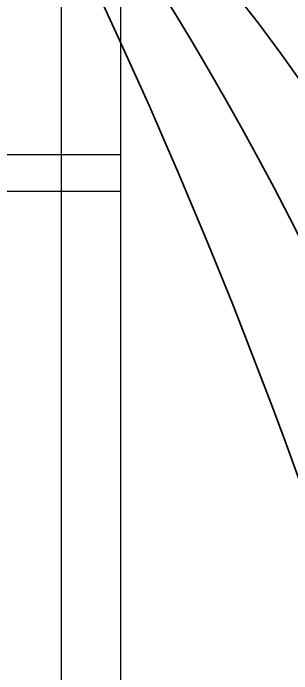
# Model space of a CAD drawing. Header units: millimetres. Extents: x -4760 to 87103, y -23275 to 20441.
# Drawn here: x 39867.1 to 39964.2, y -18152.3 to -17922.3 of the extents above; entities that cross this region are included whole.
import ezdxf

# ---------------------------------------------------------------- set-up
doc = ezdxf.new("R2010")
doc.units = ezdxf.units.MM
doc.header["$LTSCALE"] = 150
doc.layers.add('ad-Elevation 10', color=8, linetype='Continuous')
doc.layers.add('ad-Landscape', color=7, linetype='Continuous', true_color=0x007f00)
doc.layers.add('ad-Landscape 2', color=7, linetype='Continuous', lineweight=35, true_color=0x264c00)

# ---------------------------------------------------------------- blocks, each defined once
blk = doc.blocks.new('A$C8104ddd6')
for p, q in [((2630.515649824993, 774.3975903617647), (2582.530120482035, 774.3975903617647)), ((2582.530120482035, 761.746987952125), (2630.515649824993, 761.7469879521332))]:
    blk.add_line(p, q)
blk.add_lwpolyline([(2630.515649824993, 1587.677943118182), (2609.785475568664, 1587.677943118182), (2609.785475568664, -9.094947017729282e-13), (2630.515649824993, -9.094947017729282e-13)], close=True)
blk = doc.blocks.new('Stree19')
at = {"layer": 'ad-Landscape'}
for centre, radius, start, end in [((-0.3504514318992218, -0.09300423185848672), 0.3870063364778802, 19.54605705567891, 80.08869700165165), ((-1.039894032637854, -0.9929513023818384), 1.489607974428295, 45.59990351376469, 59.24816550538108)]:
    blk.add_arc(centre, radius, start, end, dxfattribs=at)
at = {"layer": 'ad-Landscape 2'}
for centre, radius, start, end in [((-0.3288057800529813, 0.117837456553751), 0.3514461917035967, 346.9417159187577, 49.02603916300784), ((-0.8633554311120193, -0.0359969907949047), 0.8723151947153701, 5.095679500756797, 28.72042685628565), ((-0.4578905118013594, 0.08878568962720301), 0.4646865821037464, 358.2316079475637, 39.31159117389007)]:
    blk.add_arc(centre, radius, start, end, dxfattribs=at)
blk = doc.blocks.new('A$C976671c5')
at = {"xscale": 2241.059397795414, "yscale": 2241.059397795414, "zscale": 2241.059397795414}
blk.add_blockref('Stree19', (126.5880321833756, 79.5561936811755), dxfattribs=at)
blk = doc.blocks.new('A$Cb14bb14e')
at = {"layer": 'ad-Elevation 10'}
blk.add_blockref('A$C8104ddd6', (-8875.000000000124, 6.075424607843161e-10), dxfattribs=at)
at = {"layer": 'ad-Landscape'}
blk.add_blockref('A$C976671c5', (-6213.348534878845, -5.940091796219349e-08, -2.260082000000001e-09), dxfattribs=at)

msp = doc.modelspace()

# ---------------------------------------------------------------- block references
msp.add_blockref('A$Cb14bb14e', (46149.04404087115, -18746.04582443187))

doc.saveas('drawing.dxf')
